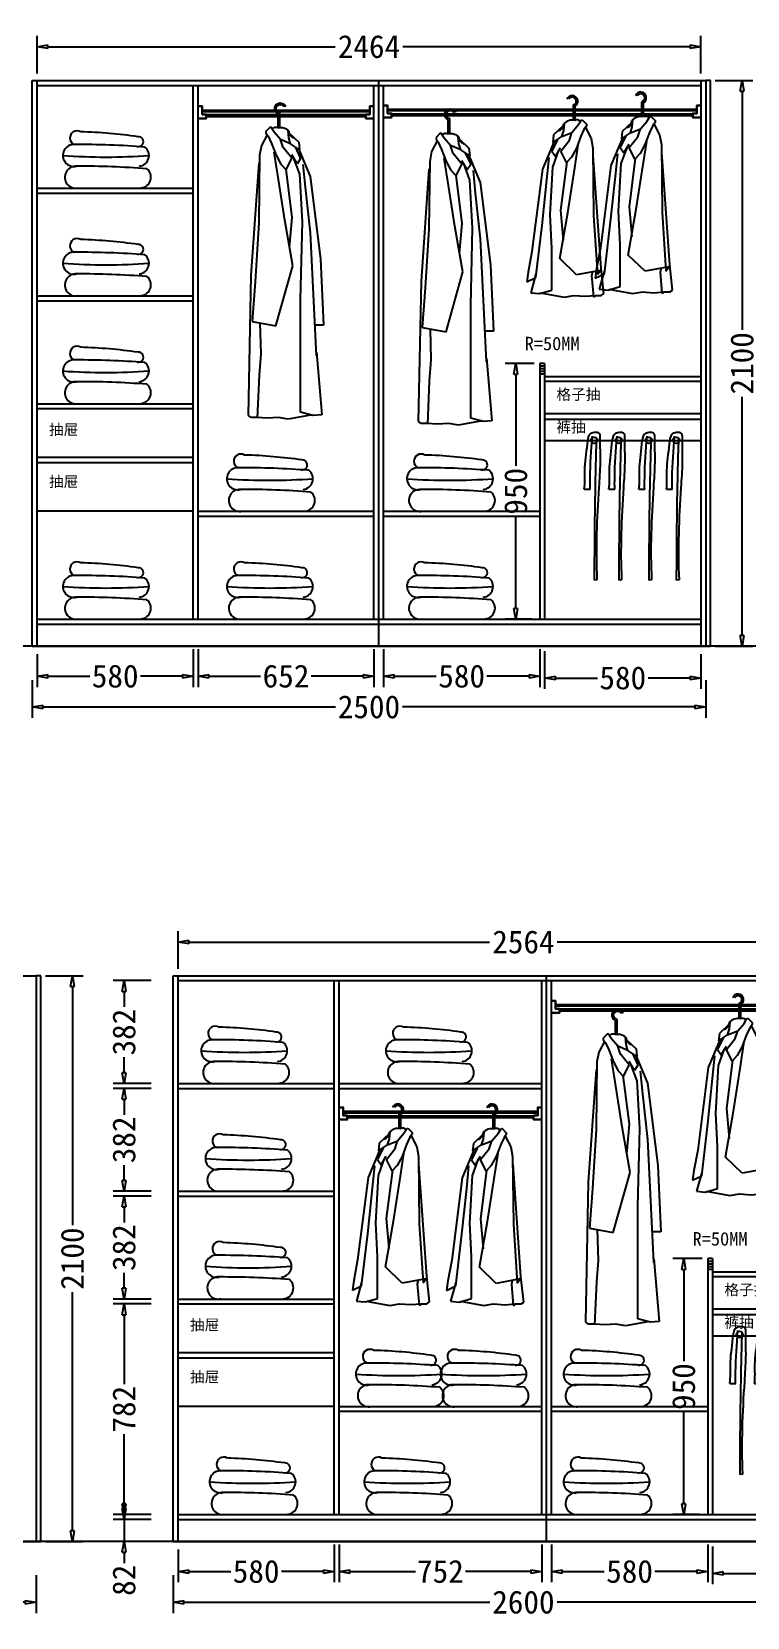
# Model space of a CAD drawing. Header units: millimetres. Extents: x 304407 to 361076, y -1262425 to -1203358.
# Drawn here: x 337418 to 340074, y -1242482 to -1236596 of the extents above; entities that cross this region are included whole.
import ezdxf

# ---------------------------------------------------------------- set-up
doc = ezdxf.new("R2010")
doc.units = ezdxf.units.MM
doc.header["$LTSCALE"] = 20
doc.layers.get('Defpoints').update_dxf_attribs({"color": 250})
for name, color, linetype in [('4', 1, 'Continuous'), ('6', 6, 'Continuous'), ('8', 8, 'Continuous'), ('LAYER10', 11, 'Continuous'), ('LAYER8', 11, 'Continuous'), ('图层3', 4, 'Continuous'), ('墙体', 40, 'Continuous')]:
    doc.layers.add(name, color=color, linetype=linetype)
doc.styles.get("Standard").update_dxf_attribs({"font": 'SimSun.ttf', "height": 85})
doc.styles.add('text', font='SimSun.ttf', dxfattribs={"height": 85})
doc.dimstyles.new('周文晶', dxfattribs={"dimtxt": 70, "dimasz": 40, "dimexe": 40, "dimexo": 30, "dimgap": 10, "dimtad": 0, "dimdec": 0, "dimtxsty": 'Standard', "dimblk": 'CLOSEDBLANK', "dimcen": 200, "dimclrd": 256, "dimclre": 256, "dimadec": 0, "dimazin": 0, "dimtfac": 1, "dimtdec": 0, "dimtmove": 0, "dimatfit": 3, "dimldrblk": 'CLOSEDBLANK', "dimfxl": 100, "dimfxlon": 1, "dimarcsym": 0})

# ---------------------------------------------------------------- blocks, each defined once
blk = doc.blocks.new('_ClosedBlank')
at = {"color": 0, "linetype": 'ByBlock', "lineweight": -2}
for p, q in [((-1, 0.17), (0, 0)), ((-1, 0.17), (-1, -0.17)), ((0, 0), (-1, -0.17))]:
    blk.add_line(p, q, dxfattribs=at)
blk = doc.blocks.new('*D1622')
at = {"lineweight": -2, "transparency": 16777216}
for p, q in [((337437.5, -1238907.1), (337437.5, -1239028.7)), ((338017.5, -1238888.7), (338017.5, -1239028.7)), ((337477.5, -1238988.7), (337633.4, -1238988.7)), ((337977.5, -1238988.7), (337821.5, -1238988.7))]:
    blk.add_line(p, q, dxfattribs=at)
at = {"layer": 'Defpoints', "color": 0, "transparency": 16777216}
for p in [(338017.5, -1238777.1), (337437.5, -1238877.1), (338017.5, -1238988.7)]:
    blk.add_point(p, dxfattribs=at)
at = {"lineweight": -2, "transparency": 16777216, "xscale": 40, "yscale": 40, "zscale": 40, "rotation": 180}
blk.add_blockref('_ClosedBlank', (337437.5, -1238988.7), dxfattribs=at)
at = {"lineweight": -2, "transparency": 16777216, "xscale": 40, "yscale": 40, "zscale": 40}
blk.add_blockref('_ClosedBlank', (338017.5, -1238988.7), dxfattribs=at)
at = {"color": 0, "transparency": 16777216, "insert": (337727.5, -1238988.7), "char_height": 85, "attachment_point": 5}
blk.add_mtext('580', dxfattribs=at)
blk = doc.blocks.new('*D1623')
at = {"lineweight": -2, "transparency": 16777216}
for p, q in [((338723.5, -1238888.7), (338723.5, -1239028.7)), ((339303.5, -1238888.7), (339303.5, -1239028.7)), ((338763.5, -1238988.7), (338919.4, -1238988.7)), ((339263.5, -1238988.7), (339107.5, -1238988.7))]:
    blk.add_line(p, q, dxfattribs=at)
at = {"layer": 'Defpoints', "color": 0, "transparency": 16777216}
for p in [(338723.5, -1236795.1), (339303.5, -1238777.1), (339303.5, -1238988.7)]:
    blk.add_point(p, dxfattribs=at)
at = {"lineweight": -2, "transparency": 16777216, "xscale": 40, "yscale": 40, "zscale": 40, "rotation": 180}
blk.add_blockref('_ClosedBlank', (338723.5, -1238988.7), dxfattribs=at)
at = {"lineweight": -2, "transparency": 16777216, "xscale": 40, "yscale": 40, "zscale": 40}
blk.add_blockref('_ClosedBlank', (339303.5, -1238988.7), dxfattribs=at)
at = {"color": 0, "transparency": 16777216, "insert": (339013.5, -1238988.7), "char_height": 85, "attachment_point": 5}
blk.add_mtext('580', dxfattribs=at)
blk = doc.blocks.new('*D1624')
at = {"lineweight": -2, "transparency": 16777216}
for p, q in [((337437.5, -1236751.7), (337437.5, -1236611.7)), ((339901.5, -1236751.7), (339901.5, -1236611.7)), ((337477.5, -1236651.7), (338543.8, -1236651.7)), ((339861.5, -1236651.7), (338795.2, -1236651.7))]:
    blk.add_line(p, q, dxfattribs=at)
at = {"layer": 'Defpoints', "color": 0, "transparency": 16777216}
for p in [(339901.5, -1236651.7), (337437.5, -1236795.1), (339901.5, -1236795.1)]:
    blk.add_point(p, dxfattribs=at)
at = {"lineweight": -2, "transparency": 16777216, "xscale": 40, "yscale": 40, "zscale": 40, "rotation": 180}
blk.add_blockref('_ClosedBlank', (337437.5, -1236651.7), dxfattribs=at)
at = {"lineweight": -2, "transparency": 16777216, "xscale": 40, "yscale": 40, "zscale": 40}
blk.add_blockref('_ClosedBlank', (339901.5, -1236651.7), dxfattribs=at)
at = {"color": 0, "transparency": 16777216, "insert": (338669.5, -1236651.7), "char_height": 85, "attachment_point": 5}
blk.add_mtext('2464', dxfattribs=at)
blk = doc.blocks.new('*D1625')
at = {"lineweight": -2, "transparency": 16777216}
for p, q in [((337419.5, -1239002.8), (337419.5, -1239142.8)), ((339919.5, -1239002.8), (339919.5, -1239142.8)), ((337459.5, -1239102.8), (338544.7, -1239102.8)), ((339879.5, -1239102.8), (338794.2, -1239102.8))]:
    blk.add_line(p, q, dxfattribs=at)
at = {"layer": 'Defpoints', "color": 0, "transparency": 16777216}
for p in [(337419.5, -1238877.1), (339919.5, -1238877.1), (339919.5, -1239102.8)]:
    blk.add_point(p, dxfattribs=at)
at = {"lineweight": -2, "transparency": 16777216, "xscale": 40, "yscale": 40, "zscale": 40, "rotation": 180}
blk.add_blockref('_ClosedBlank', (337419.5, -1239102.8), dxfattribs=at)
at = {"lineweight": -2, "transparency": 16777216, "xscale": 40, "yscale": 40, "zscale": 40}
blk.add_blockref('_ClosedBlank', (339919.5, -1239102.8), dxfattribs=at)
at = {"color": 0, "transparency": 16777216, "insert": (338669.5, -1239102.8), "char_height": 85, "attachment_point": 5}
blk.add_mtext('2500', dxfattribs=at)
blk = doc.blocks.new('*D1626')
at = {"lineweight": -2, "transparency": 16777216}
for p, q in [((339954.4, -1236777.1), (340094.4, -1236777.1)), ((340054.4, -1236817.1), (340054.4, -1237702.4)), ((340054.4, -1238837.1), (340054.4, -1237951.9)), ((339954.4, -1238877.1), (340094.4, -1238877.1))]:
    blk.add_line(p, q, dxfattribs=at)
at = {"layer": 'Defpoints', "color": 0, "transparency": 16777216}
for p in [(339919.5, -1236777.1), (340054.4, -1236777.1), (339919.5, -1238877.1)]:
    blk.add_point(p, dxfattribs=at)
at = {"lineweight": -2, "transparency": 16777216, "xscale": 40, "yscale": 40, "zscale": 40}
for p, rotation in [((340054.4, -1236777.1), 90), ((340054.4, -1238877.1), 270)]:
    blk.add_blockref('_ClosedBlank', p, dxfattribs=dict(at, rotation=rotation))
at = {"color": 0, "transparency": 16777216, "insert": (340054.4, -1237827.1), "char_height": 85, "attachment_point": 5, "rotation": 90}
blk.add_mtext('2100', dxfattribs=at)
blk = doc.blocks.new('*D1627')
at = {"lineweight": -2, "transparency": 16777216}
for p, q in [((339282.5, -1237827.1), (339174.5, -1237827.1)), ((339214.5, -1237867.1), (339214.5, -1238207.1)), ((339214.5, -1238737.1), (339214.5, -1238397.1)), ((339273.5, -1238777.1), (339174.5, -1238777.1))]:
    blk.add_line(p, q, dxfattribs=at)
at = {"layer": 'Defpoints', "color": 0, "transparency": 16777216}
for p in [(339312.5, -1237827.1), (339214.5, -1238777.1), (339303.5, -1238777.1)]:
    blk.add_point(p, dxfattribs=at)
at = {"lineweight": -2, "transparency": 16777216, "xscale": 40, "yscale": 40, "zscale": 40}
for p, rotation in [((339214.5, -1237827.1), 90), ((339214.5, -1238777.1), 270)]:
    blk.add_blockref('_ClosedBlank', p, dxfattribs=dict(at, rotation=rotation))
at = {"color": 0, "transparency": 16777216, "insert": (339214.5, -1238302.1), "char_height": 85, "attachment_point": 5, "rotation": 90}
blk.add_mtext('950', dxfattribs=at)
blk = doc.blocks.new('*D1628')
at = {"lineweight": -2, "transparency": 16777216}
for p, q in [((339321.5, -1238895.3), (339321.5, -1239035.3)), ((339901.5, -1238907.1), (339901.5, -1239035.3)), ((339361.5, -1238995.3), (339517.4, -1238995.3)), ((339861.5, -1238995.3), (339705.5, -1238995.3))]:
    blk.add_line(p, q, dxfattribs=at)
at = {"layer": 'Defpoints', "color": 0, "transparency": 16777216}
for p in [(339321.5, -1238777.1), (339901.5, -1238877.1), (339901.5, -1238995.3)]:
    blk.add_point(p, dxfattribs=at)
at = {"lineweight": -2, "transparency": 16777216, "xscale": 40, "yscale": 40, "zscale": 40, "rotation": 180}
blk.add_blockref('_ClosedBlank', (339321.5, -1238995.3), dxfattribs=at)
at = {"lineweight": -2, "transparency": 16777216, "xscale": 40, "yscale": 40, "zscale": 40}
blk.add_blockref('_ClosedBlank', (339901.5, -1238995.3), dxfattribs=at)
at = {"color": 0, "transparency": 16777216, "insert": (339611.5, -1238995.3), "char_height": 85, "attachment_point": 5}
blk.add_mtext('580', dxfattribs=at)
blk = doc.blocks.new('*D1629')
at = {"lineweight": -2, "transparency": 16777216}
for p, q in [((337237.2, -1238755.1), (337237.2, -1238715.1)), ((337337.2, -1238795.1), (337197.2, -1238795.1)), ((337237.2, -1238795.1), (337237.2, -1238877.1)), ((337337.2, -1238877.1), (337197.2, -1238877.1)), ((337237.2, -1238917.1), (337237.2, -1238957.1))]:
    blk.add_line(p, q, dxfattribs=at)
at = {"layer": 'Defpoints', "color": 0, "transparency": 16777216}
for p in [(337237.2, -1238795.1), (337437.5, -1238795.1), (337419.5, -1238877.1)]:
    blk.add_point(p, dxfattribs=at)
at = {"lineweight": -2, "transparency": 16777216, "xscale": 40, "yscale": 40, "zscale": 40}
for p, rotation in [((337237.2, -1238795.1), 270), ((337237.2, -1238877.1), 90)]:
    blk.add_blockref('_ClosedBlank', p, dxfattribs=dict(at, rotation=rotation))
at = {"color": 0, "transparency": 16777216, "insert": (337237.2, -1239021.2), "char_height": 85, "attachment_point": 5, "rotation": 90}
blk.add_mtext('82', dxfattribs=at)
blk = doc.blocks.new('*D1630')
at = {"lineweight": -2, "transparency": 16777216}
for p, q in [((337337.2, -1237995.1), (337197.2, -1237995.1)), ((337237.2, -1238035.1), (337237.2, -1238293)), ((337237.2, -1238737.1), (337237.2, -1238479.2)), ((337337.2, -1238777.1), (337197.2, -1238777.1))]:
    blk.add_line(p, q, dxfattribs=at)
at = {"layer": 'Defpoints', "color": 0, "transparency": 16777216}
for p in [(337237.2, -1237995.1), (337437.5, -1237995.1), (337437.5, -1238777.1)]:
    blk.add_point(p, dxfattribs=at)
at = {"lineweight": -2, "transparency": 16777216, "xscale": 40, "yscale": 40, "zscale": 40}
for p, rotation in [((337237.2, -1237995.1), 90), ((337237.2, -1238777.1), 270)]:
    blk.add_blockref('_ClosedBlank', p, dxfattribs=dict(at, rotation=rotation))
at = {"color": 0, "transparency": 16777216, "insert": (337237.2, -1238386.1), "char_height": 85, "attachment_point": 5, "rotation": 90}
blk.add_mtext('782', dxfattribs=at)
blk = doc.blocks.new('*D1631')
at = {"lineweight": -2, "transparency": 16777216}
for p, q in [((337337.2, -1237595.1), (337197.2, -1237595.1)), ((337237.2, -1237635.1), (337237.2, -1237692.8)), ((337237.2, -1237937.1), (337237.2, -1237879.5)), ((337337.2, -1237977.1), (337197.2, -1237977.1))]:
    blk.add_line(p, q, dxfattribs=at)
at = {"layer": 'Defpoints', "color": 0, "transparency": 16777216}
for p in [(337237.2, -1237595.1), (337437.5, -1237595.1), (337437.5, -1237977.1)]:
    blk.add_point(p, dxfattribs=at)
at = {"lineweight": -2, "transparency": 16777216, "xscale": 40, "yscale": 40, "zscale": 40}
for p, rotation in [((337237.2, -1237595.1), 90), ((337237.2, -1237977.1), 270)]:
    blk.add_blockref('_ClosedBlank', p, dxfattribs=dict(at, rotation=rotation))
at = {"color": 0, "transparency": 16777216, "insert": (337237.2, -1237786.1), "char_height": 85, "attachment_point": 5, "rotation": 90}
blk.add_mtext('382', dxfattribs=at)
blk = doc.blocks.new('*D1632')
at = {"lineweight": -2, "transparency": 16777216}
for p, q in [((337337.2, -1237195.1), (337197.2, -1237195.1)), ((337237.2, -1237235.1), (337237.2, -1237292.8)), ((337237.2, -1237537.1), (337237.2, -1237479.5)), ((337337.2, -1237577.1), (337197.2, -1237577.1))]:
    blk.add_line(p, q, dxfattribs=at)
at = {"layer": 'Defpoints', "color": 0, "transparency": 16777216}
for p in [(337237.2, -1237195.1), (337437.5, -1237195.1), (337437.5, -1237577.1)]:
    blk.add_point(p, dxfattribs=at)
at = {"lineweight": -2, "transparency": 16777216, "xscale": 40, "yscale": 40, "zscale": 40}
for p, rotation in [((337237.2, -1237195.1), 90), ((337237.2, -1237577.1), 270)]:
    blk.add_blockref('_ClosedBlank', p, dxfattribs=dict(at, rotation=rotation))
at = {"color": 0, "transparency": 16777216, "insert": (337237.2, -1237386.1), "char_height": 85, "attachment_point": 5, "rotation": 90}
blk.add_mtext('382', dxfattribs=at)
blk = doc.blocks.new('*D1633')
at = {"lineweight": -2, "transparency": 16777216}
for p, q in [((337337.2, -1236795.1), (337197.2, -1236795.1)), ((337237.2, -1236835.1), (337237.2, -1236892.8)), ((337237.2, -1237137.1), (337237.2, -1237079.5)), ((337337.2, -1237177.1), (337197.2, -1237177.1))]:
    blk.add_line(p, q, dxfattribs=at)
at = {"layer": 'Defpoints', "color": 0, "transparency": 16777216}
for p in [(337237.2, -1236795.1), (337437.5, -1236795.1), (337437.5, -1237177.1)]:
    blk.add_point(p, dxfattribs=at)
at = {"lineweight": -2, "transparency": 16777216, "xscale": 40, "yscale": 40, "zscale": 40}
for p, rotation in [((337237.2, -1236795.1), 90), ((337237.2, -1237177.1), 270)]:
    blk.add_blockref('_ClosedBlank', p, dxfattribs=dict(at, rotation=rotation))
at = {"color": 0, "transparency": 16777216, "insert": (337237.2, -1236986.1), "char_height": 85, "attachment_point": 5, "rotation": 90}
blk.add_mtext('382', dxfattribs=at)
blk = doc.blocks.new('*D1634')
at = {"lineweight": -2, "transparency": 16777216}
for p, q in [((338035.5, -1238888.7), (338035.5, -1239028.7)), ((338687.5, -1238888.7), (338687.5, -1239028.7)), ((338075.5, -1238988.7), (338267.4, -1238988.7)), ((338647.5, -1238988.7), (338455.5, -1238988.7))]:
    blk.add_line(p, q, dxfattribs=at)
at = {"layer": 'Defpoints', "color": 0, "transparency": 16777216}
for p in [(338035.5, -1238777.1), (338687.5, -1238777.1), (338687.5, -1238988.7)]:
    blk.add_point(p, dxfattribs=at)
at = {"lineweight": -2, "transparency": 16777216, "xscale": 40, "yscale": 40, "zscale": 40, "rotation": 180}
blk.add_blockref('_ClosedBlank', (338035.5, -1238988.7), dxfattribs=at)
at = {"lineweight": -2, "transparency": 16777216, "xscale": 40, "yscale": 40, "zscale": 40}
blk.add_blockref('_ClosedBlank', (338687.5, -1238988.7), dxfattribs=at)
at = {"color": 0, "transparency": 16777216, "insert": (338361.5, -1238988.7), "char_height": 85, "attachment_point": 5}
blk.add_mtext('652', dxfattribs=at)
blk = doc.blocks.new('*D1702')
at = {"lineweight": -2, "transparency": 16777216}
for p, q in [((334833.9, -1242326.6), (334833.9, -1242466.6)), ((337433.9, -1242326.6), (337433.9, -1242466.6)), ((334873.9, -1242426.6), (336009.2, -1242426.6)), ((337393.9, -1242426.6), (336258.7, -1242426.6))]:
    blk.add_line(p, q, dxfattribs=at)
at = {"layer": 'Defpoints', "color": 0, "transparency": 16777216}
for p in [(334833.9, -1242200.9), (337433.9, -1242200.9), (337433.9, -1242426.6)]:
    blk.add_point(p, dxfattribs=at)
at = {"lineweight": -2, "transparency": 16777216, "xscale": 40, "yscale": 40, "zscale": 40, "rotation": 180}
blk.add_blockref('_ClosedBlank', (334833.9, -1242426.6), dxfattribs=at)
at = {"lineweight": -2, "transparency": 16777216, "xscale": 40, "yscale": 40, "zscale": 40}
blk.add_blockref('_ClosedBlank', (337433.9, -1242426.6), dxfattribs=at)
at = {"color": 0, "transparency": 16777216, "insert": (336133.9, -1242426.6), "char_height": 85, "attachment_point": 5}
blk.add_mtext('2600', dxfattribs=at)
blk = doc.blocks.new('*D1703')
at = {"lineweight": -2, "transparency": 16777216}
for p, q in [((337468.8, -1240100.9), (337608.8, -1240100.9)), ((337568.8, -1240140.9), (337568.8, -1241026.2)), ((337568.8, -1242160.9), (337568.8, -1241275.7)), ((337468.8, -1242200.9), (337608.8, -1242200.9))]:
    blk.add_line(p, q, dxfattribs=at)
at = {"layer": 'Defpoints', "color": 0, "transparency": 16777216}
for p in [(337433.9, -1240100.9), (337568.8, -1240100.9), (337433.9, -1242200.9)]:
    blk.add_point(p, dxfattribs=at)
at = {"lineweight": -2, "transparency": 16777216, "xscale": 40, "yscale": 40, "zscale": 40}
for p, rotation in [((337568.8, -1240100.9), 90), ((337568.8, -1242200.9), 270)]:
    blk.add_blockref('_ClosedBlank', p, dxfattribs=dict(at, rotation=rotation))
at = {"color": 0, "transparency": 16777216, "insert": (337568.8, -1241150.9), "char_height": 85, "attachment_point": 5, "rotation": 90}
blk.add_mtext('2100', dxfattribs=at)
blk = doc.blocks.new('*D1712')
at = {"lineweight": -2, "transparency": 16777216}
for p, q in [((337960.7, -1242230.9), (337960.7, -1242352.5)), ((338540.7, -1242212.5), (338540.7, -1242352.5)), ((338000.7, -1242312.5), (338156.7, -1242312.5)), ((338500.7, -1242312.5), (338344.8, -1242312.5))]:
    blk.add_line(p, q, dxfattribs=at)
at = {"layer": 'Defpoints', "color": 0, "transparency": 16777216}
for p in [(338540.7, -1242100.9), (337960.7, -1242200.9), (338540.7, -1242312.5)]:
    blk.add_point(p, dxfattribs=at)
at = {"lineweight": -2, "transparency": 16777216, "xscale": 40, "yscale": 40, "zscale": 40, "rotation": 180}
blk.add_blockref('_ClosedBlank', (337960.7, -1242312.5), dxfattribs=at)
at = {"lineweight": -2, "transparency": 16777216, "xscale": 40, "yscale": 40, "zscale": 40}
blk.add_blockref('_ClosedBlank', (338540.7, -1242312.5), dxfattribs=at)
at = {"color": 0, "transparency": 16777216, "insert": (338250.7, -1242312.5), "char_height": 85, "attachment_point": 5}
blk.add_mtext('580', dxfattribs=at)
blk = doc.blocks.new('*D1713')
at = {"lineweight": -2, "transparency": 16777216}
for p, q in [((339346.7, -1242212.5), (339346.7, -1242352.5)), ((339926.7, -1242212.5), (339926.7, -1242352.5)), ((339386.7, -1242312.5), (339542.7, -1242312.5)), ((339886.7, -1242312.5), (339730.8, -1242312.5))]:
    blk.add_line(p, q, dxfattribs=at)
at = {"layer": 'Defpoints', "color": 0, "transparency": 16777216}
for p in [(339346.7, -1240118.9), (339926.7, -1242100.9), (339926.7, -1242312.5)]:
    blk.add_point(p, dxfattribs=at)
at = {"lineweight": -2, "transparency": 16777216, "xscale": 40, "yscale": 40, "zscale": 40, "rotation": 180}
blk.add_blockref('_ClosedBlank', (339346.7, -1242312.5), dxfattribs=at)
at = {"lineweight": -2, "transparency": 16777216, "xscale": 40, "yscale": 40, "zscale": 40}
blk.add_blockref('_ClosedBlank', (339926.7, -1242312.5), dxfattribs=at)
at = {"color": 0, "transparency": 16777216, "insert": (339636.7, -1242312.5), "char_height": 85, "attachment_point": 5}
blk.add_mtext('580', dxfattribs=at)
blk = doc.blocks.new('*D1714')
at = {"lineweight": -2, "transparency": 16777216}
for p, q in [((337960.7, -1240075.6), (337960.7, -1239935.6)), ((340524.7, -1240075.6), (340524.7, -1239935.6)), ((338000.7, -1239975.6), (339117, -1239975.6)), ((340484.7, -1239975.6), (339368.4, -1239975.6))]:
    blk.add_line(p, q, dxfattribs=at)
at = {"layer": 'Defpoints', "color": 0, "transparency": 16777216}
for p in [(340524.7, -1239975.6), (337960.7, -1240118.9), (340524.7, -1240118.9)]:
    blk.add_point(p, dxfattribs=at)
at = {"lineweight": -2, "transparency": 16777216, "xscale": 40, "yscale": 40, "zscale": 40, "rotation": 180}
blk.add_blockref('_ClosedBlank', (337960.7, -1239975.6), dxfattribs=at)
at = {"lineweight": -2, "transparency": 16777216, "xscale": 40, "yscale": 40, "zscale": 40}
blk.add_blockref('_ClosedBlank', (340524.7, -1239975.6), dxfattribs=at)
at = {"color": 0, "transparency": 16777216, "insert": (339242.7, -1239975.6), "char_height": 85, "attachment_point": 5}
blk.add_mtext('2564', dxfattribs=at)
blk = doc.blocks.new('*D1715')
at = {"lineweight": -2, "transparency": 16777216}
for p, q in [((337942.7, -1242326.6), (337942.7, -1242466.6)), ((340542.7, -1242326.6), (340542.7, -1242466.6)), ((337982.7, -1242426.6), (339118, -1242426.6)), ((340502.7, -1242426.6), (339367.5, -1242426.6))]:
    blk.add_line(p, q, dxfattribs=at)
at = {"layer": 'Defpoints', "color": 0, "transparency": 16777216}
for p in [(337942.7, -1242200.9), (340542.7, -1242200.9), (340542.7, -1242426.6)]:
    blk.add_point(p, dxfattribs=at)
at = {"lineweight": -2, "transparency": 16777216, "xscale": 40, "yscale": 40, "zscale": 40, "rotation": 180}
blk.add_blockref('_ClosedBlank', (337942.7, -1242426.6), dxfattribs=at)
at = {"lineweight": -2, "transparency": 16777216, "xscale": 40, "yscale": 40, "zscale": 40}
blk.add_blockref('_ClosedBlank', (340542.7, -1242426.6), dxfattribs=at)
at = {"color": 0, "transparency": 16777216, "insert": (339242.7, -1242426.6), "char_height": 85, "attachment_point": 5}
blk.add_mtext('2600', dxfattribs=at)
blk = doc.blocks.new('*D1717')
at = {"lineweight": -2, "transparency": 16777216}
for p, q in [((339905.7, -1241150.9), (339797.7, -1241150.9)), ((339837.7, -1241190.9), (339837.7, -1241530.9)), ((339837.7, -1242060.9), (339837.7, -1241720.9)), ((339896.7, -1242100.9), (339797.7, -1242100.9))]:
    blk.add_line(p, q, dxfattribs=at)
at = {"layer": 'Defpoints', "color": 0, "transparency": 16777216}
for p in [(339935.7, -1241150.9), (339837.7, -1242100.9), (339926.7, -1242100.9)]:
    blk.add_point(p, dxfattribs=at)
at = {"lineweight": -2, "transparency": 16777216, "xscale": 40, "yscale": 40, "zscale": 40}
for p, rotation in [((339837.7, -1241150.9), 90), ((339837.7, -1242100.9), 270)]:
    blk.add_blockref('_ClosedBlank', p, dxfattribs=dict(at, rotation=rotation))
at = {"color": 0, "transparency": 16777216, "insert": (339837.7, -1241625.9), "char_height": 85, "attachment_point": 5, "rotation": 90}
blk.add_mtext('950', dxfattribs=at)
blk = doc.blocks.new('*D1718')
at = {"lineweight": -2, "transparency": 16777216}
for p, q in [((339944.7, -1242219.2), (339944.7, -1242359.2)), ((340524.7, -1242230.9), (340524.7, -1242359.2)), ((339984.7, -1242319.2), (340140.7, -1242319.2)), ((340484.7, -1242319.2), (340328.8, -1242319.2))]:
    blk.add_line(p, q, dxfattribs=at)
at = {"layer": 'Defpoints', "color": 0, "transparency": 16777216}
for p in [(339944.7, -1242100.9), (340524.7, -1242200.9), (340524.7, -1242319.2)]:
    blk.add_point(p, dxfattribs=at)
at = {"lineweight": -2, "transparency": 16777216, "xscale": 40, "yscale": 40, "zscale": 40, "rotation": 180}
blk.add_blockref('_ClosedBlank', (339944.7, -1242319.2), dxfattribs=at)
at = {"lineweight": -2, "transparency": 16777216, "xscale": 40, "yscale": 40, "zscale": 40}
blk.add_blockref('_ClosedBlank', (340524.7, -1242319.2), dxfattribs=at)
at = {"color": 0, "transparency": 16777216, "insert": (340234.7, -1242319.2), "char_height": 85, "attachment_point": 5}
blk.add_mtext('580', dxfattribs=at)
blk = doc.blocks.new('*D1719')
at = {"lineweight": -2, "transparency": 16777216}
for p, q in [((337760.5, -1242078.9), (337760.5, -1242038.9)), ((337860.5, -1242118.9), (337720.5, -1242118.9)), ((337760.5, -1242118.9), (337760.5, -1242200.9)), ((337860.5, -1242200.9), (337720.5, -1242200.9)), ((337760.5, -1242240.9), (337760.5, -1242280.9))]:
    blk.add_line(p, q, dxfattribs=at)
at = {"layer": 'Defpoints', "color": 0, "transparency": 16777216}
for p in [(337760.5, -1242118.9), (337960.7, -1242118.9), (337942.7, -1242200.9)]:
    blk.add_point(p, dxfattribs=at)
at = {"lineweight": -2, "transparency": 16777216, "xscale": 40, "yscale": 40, "zscale": 40}
for p, rotation in [((337760.5, -1242118.9), 270), ((337760.5, -1242200.9), 90)]:
    blk.add_blockref('_ClosedBlank', p, dxfattribs=dict(at, rotation=rotation))
at = {"color": 0, "transparency": 16777216, "insert": (337760.5, -1242345), "char_height": 85, "attachment_point": 5, "rotation": 90}
blk.add_mtext('82', dxfattribs=at)
blk = doc.blocks.new('*D1720')
at = {"lineweight": -2, "transparency": 16777216}
for p, q in [((337860.5, -1241318.9), (337720.5, -1241318.9)), ((337760.5, -1241358.9), (337760.5, -1241616.8)), ((337760.5, -1242060.9), (337760.5, -1241803.1)), ((337860.5, -1242100.9), (337720.5, -1242100.9))]:
    blk.add_line(p, q, dxfattribs=at)
at = {"layer": 'Defpoints', "color": 0, "transparency": 16777216}
for p in [(337760.5, -1241318.9), (337960.7, -1241318.9), (337960.7, -1242100.9)]:
    blk.add_point(p, dxfattribs=at)
at = {"lineweight": -2, "transparency": 16777216, "xscale": 40, "yscale": 40, "zscale": 40}
for p, rotation in [((337760.5, -1241318.9), 90), ((337760.5, -1242100.9), 270)]:
    blk.add_blockref('_ClosedBlank', p, dxfattribs=dict(at, rotation=rotation))
at = {"color": 0, "transparency": 16777216, "insert": (337760.5, -1241709.9), "char_height": 85, "attachment_point": 5, "rotation": 90}
blk.add_mtext('782', dxfattribs=at)
blk = doc.blocks.new('*D1721')
at = {"lineweight": -2, "transparency": 16777216}
for p, q in [((337860.5, -1240918.9), (337720.5, -1240918.9)), ((337760.5, -1240958.9), (337760.5, -1241016.6)), ((337760.5, -1241260.9), (337760.5, -1241203.3)), ((337860.5, -1241300.9), (337720.5, -1241300.9))]:
    blk.add_line(p, q, dxfattribs=at)
at = {"layer": 'Defpoints', "color": 0, "transparency": 16777216}
for p in [(337760.5, -1240918.9), (337960.7, -1240918.9), (337960.7, -1241300.9)]:
    blk.add_point(p, dxfattribs=at)
at = {"lineweight": -2, "transparency": 16777216, "xscale": 40, "yscale": 40, "zscale": 40}
for p, rotation in [((337760.5, -1240918.9), 90), ((337760.5, -1241300.9), 270)]:
    blk.add_blockref('_ClosedBlank', p, dxfattribs=dict(at, rotation=rotation))
at = {"color": 0, "transparency": 16777216, "insert": (337760.5, -1241109.9), "char_height": 85, "attachment_point": 5, "rotation": 90}
blk.add_mtext('382', dxfattribs=at)
blk = doc.blocks.new('*D1722')
at = {"lineweight": -2, "transparency": 16777216}
for p, q in [((337860.5, -1240518.9), (337720.5, -1240518.9)), ((337760.5, -1240558.9), (337760.5, -1240616.6)), ((337760.5, -1240860.9), (337760.5, -1240803.3)), ((337860.5, -1240900.9), (337720.5, -1240900.9))]:
    blk.add_line(p, q, dxfattribs=at)
at = {"layer": 'Defpoints', "color": 0, "transparency": 16777216}
for p in [(337760.5, -1240518.9), (337960.7, -1240518.9), (337960.7, -1240900.9)]:
    blk.add_point(p, dxfattribs=at)
at = {"lineweight": -2, "transparency": 16777216, "xscale": 40, "yscale": 40, "zscale": 40}
for p, rotation in [((337760.5, -1240518.9), 90), ((337760.5, -1240900.9), 270)]:
    blk.add_blockref('_ClosedBlank', p, dxfattribs=dict(at, rotation=rotation))
at = {"color": 0, "transparency": 16777216, "insert": (337760.5, -1240709.9), "char_height": 85, "attachment_point": 5, "rotation": 90}
blk.add_mtext('382', dxfattribs=at)
blk = doc.blocks.new('*D1723')
at = {"lineweight": -2, "transparency": 16777216}
for p, q in [((337860.5, -1240118.9), (337720.5, -1240118.9)), ((337760.5, -1240158.9), (337760.5, -1240216.6)), ((337760.5, -1240460.9), (337760.5, -1240403.3)), ((337860.5, -1240500.9), (337720.5, -1240500.9))]:
    blk.add_line(p, q, dxfattribs=at)
at = {"layer": 'Defpoints', "color": 0, "transparency": 16777216}
for p in [(337760.5, -1240118.9), (337960.7, -1240118.9), (337960.7, -1240500.9)]:
    blk.add_point(p, dxfattribs=at)
at = {"lineweight": -2, "transparency": 16777216, "xscale": 40, "yscale": 40, "zscale": 40}
for p, rotation in [((337760.5, -1240118.9), 90), ((337760.5, -1240500.9), 270)]:
    blk.add_blockref('_ClosedBlank', p, dxfattribs=dict(at, rotation=rotation))
at = {"color": 0, "transparency": 16777216, "insert": (337760.5, -1240309.9), "char_height": 85, "attachment_point": 5, "rotation": 90}
blk.add_mtext('382', dxfattribs=at)
blk = doc.blocks.new('*D1724')
at = {"lineweight": -2, "transparency": 16777216}
for p, q in [((338558.7, -1242212.5), (338558.7, -1242352.5)), ((339310.7, -1242212.5), (339310.7, -1242352.5)), ((338598.7, -1242312.5), (338841.6, -1242312.5)), ((339270.7, -1242312.5), (339027.8, -1242312.5))]:
    blk.add_line(p, q, dxfattribs=at)
at = {"layer": 'Defpoints', "color": 0, "transparency": 16777216}
for p in [(338558.7, -1242100.9), (339310.7, -1242100.9), (339310.7, -1242312.5)]:
    blk.add_point(p, dxfattribs=at)
at = {"lineweight": -2, "transparency": 16777216, "xscale": 40, "yscale": 40, "zscale": 40, "rotation": 180}
blk.add_blockref('_ClosedBlank', (338558.7, -1242312.5), dxfattribs=at)
at = {"lineweight": -2, "transparency": 16777216, "xscale": 40, "yscale": 40, "zscale": 40}
blk.add_blockref('_ClosedBlank', (339310.7, -1242312.5), dxfattribs=at)
at = {"color": 0, "transparency": 16777216, "insert": (338934.7, -1242312.5), "char_height": 85, "attachment_point": 5}
blk.add_mtext('752', dxfattribs=at)
blk = doc.blocks.new('A$C1C5764E0')
at = {"layer": '8'}
for p, q in [((172.3, 708.4), (172.3, 657.4)), ((178.3, 708.4), (178.3, 657.4)), ((191.5, 639.3), (201.2, 654.6)), ((201.2, 654.6), (205.3, 658.7)), ((205.3, 658.7), (222, 642.1)), ((99.9, 601.9), (97.1, 574.2)), ((97.1, 574.2), (130.4, 596.4)), ((135.3, 635.3), (99.9, 601.9)), ((130.4, 596.4), (137.4, 618.5)), ((130.4, 596.4), (167.9, 611.6)), ((137.4, 618.5), (140.1, 644.9)), ((158.2, 582.5), (167.9, 611.6)), ((167.9, 611.6), (191.5, 639.3)), ((201.2, 597.8), (184.5, 553.4)), ((213.6, 624.1), (201.2, 597.8)), ((222, 635.2), (213.6, 624.1)), ((217.8, 629.6), (238.6, 589.4)), ((222, 642.1), (222, 635.2)), ((238.6, 589.4), (245.5, 553.4)), ((103, 580.9), (58.4, 475.1)), ((113.7, 585.2), (93.2, 541.7)), ((93.2, 541.7), (106.3, 522.1)), ((96.5, 482.8), (119.4, 544.9)), ((106.3, 522.1), (125.9, 554.7)), ((126.3, 542.3), (158.2, 582.5)), ((147.1, 499.3), (126.3, 542.3)), ((184.5, 553.4), (166.5, 520.1)), ((178.3, 479.5), (191.3, 564.6)), ((245.5, 553.4), (248.3, 302.5)), ((58.4, 475.1), (19.5, 168.8)), ((75, 435), (83.4, 518.8)), ((86.6, 306.3), (96.5, 482.8)), ((148.8, 502.4), (125.9, 322.6)), ((166.5, 520.1), (147.1, 499.3)), ((152.1, 312.8), (178.3, 479.5)), ((276.4, 106.8), (247, 525.3)), ((57, 265.8), (75, 435)), ((93.2, 180.9), (86.6, 306.3)), ((122.6, 142.8), (152.1, 312.8)), ((125.9, 322.6), (135.7, 211.4)), ((248.3, 302.5), (262.2, 83.5)), ((34.3, 73.1), (57, 265.8)), ((93.2, 26.2), (93.2, 180.9)), ((19.5, 168.8), (4.8, 92.7)), ((184.8, 82.8), (122.6, 142.8)), ((4.8, 92.7), (0, 56.7)), ((0, 56.7), (34.3, 73.1)), ((34.3, 86.2), (14.7, 16.3)), ((273.1, 99.1), (184.8, 82.8)), ((244.2, 93.8), (240.9, 79.6)), ((240.9, 79.6), (247.4, 1.1)), ((262.2, 83.5), (273.1, 99.1)), ((286.7, 13.1), (276.4, 106.8)), ((14.7, 16.3), (47.4, 13.1)), ((47.4, 13.1), (93.2, 26.2)), ((50.7, 16.3), (139, 0)), ((139, 0), (175, 6.5)), ((175, 6.5), (217.5, 3.3)), ((217.5, 3.3), (253.5, 6.5)), ((247.4, 1.1), (254, 3.3)), ((253.5, 6.5), (276.9, 6.5)), ((276.9, 6.5), (286.7, 13.1))]:
    blk.add_line(p, q, dxfattribs=at)
for centre, radius, start, end in [((168.9, 727.1), 20.9, 296.63379, 159.52854), ((168.9, 727.1), 14.9, 296.63379, 150.61748), ((175.9, 709.9), 3.91, 94.6712, 201.96259), ((168.9, 613.1), 43.9, 77.69929, 138.59655), ((186.2, 639.8), 18, 42.48003, 116.33917), ((110.9, 641.2), 25.1, 286.26362, 2.02477)]:
    blk.add_arc(centre, radius, start, end, dxfattribs=at)
blk = doc.blocks.new('A$C4F477F88')
at = {"layer": 'LAYER10'}
blk.add_blockref('A$C1C5764E0', (0, 0), dxfattribs=at)
blk = doc.blocks.new('A$C5E603B19')
at = {"layer": 'LAYER8'}
blk.add_blockref('A$C4F477F88', (0, 0), dxfattribs=at)
blk = doc.blocks.new('A$C1B0A679D')
at = {"layer": '图层3'}
blk.add_blockref('A$C5E603B19', (0, 0), dxfattribs=at)
blk = doc.blocks.new('A$C52EB379C')
at = {"layer": '8'}
for p, q in [((163.3, 1134.6), (163.3, 1083.5)), ((169.3, 1134.6), (169.3, 1083.5)), ((126.4, 1061.5), (91, 1028.1)), ((128.4, 1044.7), (131.2, 1071)), ((159, 1037.8), (182.5, 1065.5)), ((182.5, 1065.5), (192.3, 1080.7)), ((192.3, 1080.7), (196.4, 1084.9)), ((196.4, 1084.9), (213.1, 1068.3)), ((213.1, 1061.3), (204.7, 1050.2)), ((213.1, 1068.3), (213.1, 1061.3)), ((94.1, 1007.1), (49.5, 901.3)), ((104.8, 1011.4), (84.3, 967.8)), ((91, 1028.1), (88.2, 1000.3)), ((88.2, 1000.3), (121.5, 1022.5)), ((117.4, 968.5), (149.3, 1008.7)), ((121.5, 1022.5), (128.4, 1044.7)), ((121.5, 1022.5), (159, 1037.8)), ((149.3, 1008.7), (159, 1037.8)), ((192.3, 1023.9), (175.6, 979.5)), ((204.7, 1050.2), (192.3, 1023.9)), ((208.9, 1055.8), (229.7, 1015.6)), ((229.7, 1015.6), (236.6, 979.5)), ((66.1, 861.1), (74.5, 944.9)), ((84.3, 967.8), (97.4, 948.2)), ((87.6, 909), (110.5, 971.1)), ((97.4, 948.2), (117, 980.9)), ((138.2, 925.5), (117.4, 968.5)), ((157.6, 946.3), (138.2, 925.5)), ((175.6, 979.5), (157.6, 946.3)), ((169.3, 905.7), (182.4, 990.7)), ((236.6, 979.5), (239.4, 728.7)), ((267.5, 533), (238.1, 951.5)), ((49.5, 901.3), (10.6, 595)), ((77.7, 732.4), (87.6, 909)), ((139.9, 928.6), (117, 748.8)), ((143.2, 738.9), (169.3, 905.7)), ((48.1, 692), (66.1, 861.1)), ((84.3, 444.7), (77.7, 732.4)), ((113.7, 568.9), (143.2, 738.9)), ((117, 748.8), (126.8, 637.6)), ((239.4, 728.7), (253.3, 509.7)), ((25.4, 235.4), (48.1, 692)), ((10.6, 595), (0, 349)), ((175.9, 346.6), (113.7, 568.9)), ((277.8, 13.1), (267.5, 533)), ((253.3, 509.7), (264.2, 362.9)), ((84.3, 26.2), (84.3, 444.7)), ((264.2, 362.9), (175.9, 346.6)), ((235.3, 357.6), (232, 242)), ((0, 349), (31, 349)), ((25.4, 248.5), (5.8, 16.3)), ((232, 242), (238.5, 163.5)), ((238.5, 163.5), (245.1, 3.3)), ((5.8, 16.3), (38.5, 13.1)), ((38.5, 13.1), (84.3, 26.2)), ((41.7, 16.3), (130.1, 0)), ((130.1, 0), (166.1, 6.5)), ((166.1, 6.5), (208.6, 3.3)), ((208.6, 3.3), (244.6, 6.5)), ((244.6, 6.5), (268, 6.5)), ((268, 6.5), (277.8, 13.1))]:
    blk.add_line(p, q, dxfattribs=at)
for centre, radius, start, end in [((160, 1153.2), 20.9, 296.63379, 159.52854), ((160, 1153.2), 14.9, 296.63379, 150.61748), ((167, 1136), 3.91, 94.6712, 201.96259), ((102, 1067.4), 25.1, 286.26362, 2.02477), ((160, 1039.2), 43.9, 77.69929, 138.59655), ((177.3, 1066), 18, 42.48003, 116.33917)]:
    blk.add_arc(centre, radius, start, end, dxfattribs=at)
blk = doc.blocks.new('A$C05785CA5')
at = {"layer": 'LAYER10'}
blk.add_blockref('A$C52EB379C', (0, 0), dxfattribs=at)
blk = doc.blocks.new('A$C100967EE')
at = {"layer": 'LAYER10'}
blk.add_blockref('A$C05785CA5', (0, 0), dxfattribs=at)
blk = doc.blocks.new('A$C65D30603')
at = {"layer": 'LAYER8'}
blk.add_blockref('A$C100967EE', (0, 0), dxfattribs=at)
blk = doc.blocks.new('A$C50CE712E')
at = {"layer": '图层3'}
blk.add_blockref('A$C65D30603', (0, 0), dxfattribs=at)
blk = doc.blocks.new('A$C11F00F61')
at = {"color": 8}
blk.add_line((48.2, 0), (290.3, 1.2), dxfattribs=at)
at = {"layer": '墙体', "color": 8}
for centre, radius, start, end in [((52.6, 186.6), 26.7, 59.80213, 244.0801), ((9.8, -1698.7), 1909.1, 81.89814, 88.31115), ((280.3, 173), 18.4, 260.15505, 94.41573), ((41, 121.6), 41, 86.08337, 284.09881), ((159.2, 2329.1), 2213.2, 265.87556, 274.15905), ((53.8, -3125.6), 3288.1, 85.62439, 90.17553), ((279.7, 121.7), 40, 274.94064, 51.31651), ((48.2, 41), 41, 86.08337, 284.09881), ((61, -3206.2), 3288.1, 85.62439, 90.17553), ((286.9, 41.1), 40, 274.94064, 51.31651)]:
    blk.add_arc(centre, radius, start, end, dxfattribs=at)
blk = doc.blocks.new('A$C3B9601DC')
at = {"layer": '4', "color": 8}
blk.add_line((62, 1.5), (47.4, 0), dxfattribs=at)
for points, knots in [([(62, 1.5), (55.4, 144.3), (62.8, 324.3), (78.7, 548.8), (75.2, 622.1), (75.7, 684.6), (46.8, 686.9), (17.9, 676.1), (12.7, 599.8), (-1.5, 524.3), (4.4, 450.4), (0, 421.8)], [0, 0, 0, 0, 428.516837, 544.203019, 664.137455, 677.621305, 701.749401, 722.125787, 770.743064, 895.133582, 980.731534, 980.731534, 980.731534, 980.731534]), ([(37.8, 667.5), (32.8, 603.2), (26.4, 521.3), (26.8, 439.3), (26.9, 421.8)], [0, 0, 0, 0, 193.394932, 246.046188, 246.046188, 246.046188, 246.046188])]:
    blk.add_open_spline(points, degree=3, knots=knots, dxfattribs=at)
blk.add_spline([(57.6, 658.7), (53.2, 497.8), (47.4, 0)], degree=3, dxfattribs=at)
blk.add_open_spline([(1.4, 421.8), (10.7, 421.8), (19.9, 421.8), (29.2, 421.8)], degree=3, dxfattribs=at)
at = {"layer": '6', "color": 8}
blk.add_circle((47.2, 648.9), 15, dxfattribs=at)
blk = doc.blocks.new('edr334343')
at = {"layer": '6', "color": 8, "xscale": 0.7999999999301508, "yscale": 0.7999999999301508, "zscale": 0.7999999999301508}
for p in [(311012.9, -1202094.7), (311104.2, -1202094.7), (311215.5, -1202094.7), (311317.6, -1202094.7)]:
    blk.add_blockref('A$C3B9601DC', p, dxfattribs=at)

msp = doc.modelspace()

# ---------------------------------------------------------------- linework, layer by layer
for p, q in [((337419.5, -1238877.1), (337419.5, -1236777.1)), ((337419.5, -1236777.1), (339919.5, -1236777.1)), ((337437.5, -1238877.1), (337437.5, -1236777.1)), ((338705.5, -1238877.1), (338705.5, -1236777.1)), ((339901.5, -1236777.1), (339901.5, -1238877.1)), ((339919.5, -1236777.1), (339919.5, -1238877.1)), ((339937.5, -1236777.1), (339919.5, -1236777.1)), ((339937.5, -1238877.1), (339937.5, -1236777.1)), ((337437.5, -1236795.1), (339901.5, -1236795.1)), ((338017.5, -1238777.1), (338017.5, -1236795.1)), ((338035.5, -1238777.1), (338035.5, -1236795.1)), ((338687.5, -1238777.1), (338687.5, -1236795.1)), ((338723.5, -1238777.1), (338723.5, -1236795.1)), ((337437.5, -1237177.1), (338017.5, -1237177.1)), ((337437.5, -1237195.1), (338017.5, -1237195.1)), ((337437.5, -1237577.1), (338017.5, -1237577.1)), ((337437.5, -1237595.1), (338017.5, -1237595.1)), ((339303.5, -1237827.1), (339303.5, -1238777.1)), ((339321.5, -1237827.1), (339303.5, -1237827.1)), ((339321.5, -1237837.1), (339303.5, -1237837.1)), ((339321.5, -1237847.1), (339303.5, -1237847.1)), ((339321.5, -1237827.1), (339321.5, -1238777.1)), ((339321.5, -1237857.1), (339303.5, -1237857.1)), ((339321.5, -1237867.1), (339303.5, -1237867.1)), ((339901.5, -1237877.1), (339321.5, -1237877.1)), ((339901.5, -1237895.1), (339321.5, -1237895.1)), ((337437.5, -1237977.1), (338017.5, -1237977.1)), ((337437.5, -1237995.1), (338017.5, -1237995.1)), ((339901.5, -1238015.1), (339321.5, -1238015.1)), ((339901.5, -1238035.1), (339321.5, -1238035.1)), ((339901.5, -1238115.1), (339321.5, -1238115.1)), ((337437.5, -1238175.1), (338017.5, -1238175.1)), ((337437.5, -1238195.1), (338017.5, -1238195.1)), ((337437.5, -1238375.1), (338017.5, -1238375.1)), ((338687.5, -1238377.1), (338035.5, -1238377.1)), ((339303.5, -1238377.1), (338723.5, -1238377.1)), ((338687.5, -1238395.1), (338035.5, -1238395.1)), ((339303.5, -1238395.1), (338723.5, -1238395.1)), ((337437.5, -1238777.1), (339901.5, -1238777.1)), ((337437.5, -1238795.1), (339901.5, -1238795.1)), ((337419.5, -1238877.1), (339919.5, -1238877.1)), ((339919.5, -1238877.1), (339937.5, -1238877.1)), ((334833.9, -1240100.9), (337433.9, -1240100.9)), ((337433.9, -1240100.9), (337433.9, -1242200.9)), ((337451.9, -1240100.9), (337433.9, -1240100.9)), ((337451.9, -1242200.9), (337451.9, -1240100.9)), ((337942.7, -1242200.9), (337942.7, -1240100.9)), ((337942.7, -1240100.9), (340542.7, -1240100.9)), ((337960.7, -1242200.9), (337960.7, -1240100.9)), ((337960.7, -1240118.9), (340524.7, -1240118.9)), ((338540.7, -1242100.9), (338540.7, -1240118.9)), ((338558.7, -1242100.9), (338558.7, -1240118.9)), ((339310.7, -1242100.9), (339310.7, -1240118.9)), ((339328.7, -1242200.9), (339328.7, -1240100.9)), ((339346.7, -1242100.9), (339346.7, -1240118.9)), ((337960.7, -1240500.9), (338540.7, -1240500.9)), ((338558.7, -1240500.9), (339310.7, -1240500.9)), ((337960.7, -1240518.9), (338540.7, -1240518.9)), ((338558.7, -1240518.9), (339310.7, -1240518.9)), ((337960.7, -1240900.9), (338540.7, -1240900.9)), ((337960.7, -1240918.9), (338540.7, -1240918.9)), ((339926.7, -1241150.9), (339926.7, -1242100.9)), ((339944.7, -1241150.9), (339926.7, -1241150.9)), ((339944.7, -1241160.9), (339926.7, -1241160.9)), ((339944.7, -1241170.9), (339926.7, -1241170.9)), ((339944.7, -1241180.9), (339926.7, -1241180.9)), ((339944.7, -1241190.9), (339926.7, -1241190.9)), ((339944.7, -1241150.9), (339944.7, -1242100.9)), ((340524.7, -1241200.9), (339944.7, -1241200.9)), ((340524.7, -1241218.9), (339944.7, -1241218.9)), ((337960.7, -1241300.9), (338540.7, -1241300.9)), ((337960.7, -1241318.9), (338540.7, -1241318.9)), ((340524.7, -1241338.9), (339944.7, -1241338.9)), ((340524.7, -1241358.9), (339944.7, -1241358.9)), ((340524.7, -1241438.9), (339944.7, -1241438.9)), ((337960.7, -1241498.9), (338540.7, -1241498.9)), ((337960.7, -1241518.9), (338540.7, -1241518.9)), ((337960.7, -1241698.9), (338540.7, -1241698.9)), ((339310.7, -1241700.9), (338558.7, -1241700.9)), ((339310.7, -1241718.9), (338558.7, -1241718.9)), ((339926.7, -1241700.9), (339346.7, -1241700.9)), ((339926.7, -1241718.9), (339346.7, -1241718.9)), ((337960.7, -1242100.9), (340524.7, -1242100.9)), ((337960.7, -1242118.9), (340524.7, -1242118.9)), ((334833.9, -1242200.9), (337433.9, -1242200.9)), ((337433.9, -1242200.9), (337451.9, -1242200.9)), ((337942.7, -1242200.9), (340542.7, -1242200.9))]:
    msp.add_line(p, q)
at = {"color": 8}
for p, q in [((361075.9, -1238877.1), (304407.4, -1238877.1)), ((361075.9, -1238877.1), (304407.4, -1238877.1)), ((361075.9, -1242200.9), (304407.4, -1242200.9)), ((361075.9, -1242200.9), (304407.4, -1242200.9))]:
    msp.add_line(p, q, dxfattribs=at)
at = {"lineweight": 30}
for points in [[(338035.5, -1236872.9), (338050.5, -1236872.9), (338050.5, -1236902.9), (338065.5, -1236902.9), (338065.5, -1236917.9), (338035.5, -1236917.9)], [(338672.5, -1236887.9), (338050.5, -1236887.9)], [(338672.5, -1236892.4), (338050.5, -1236892.4)], [(338657.5, -1236904.9), (338065.5, -1236904.9)], [(338657.5, -1236910.4), (338065.5, -1236910.4)], [(338687.5, -1236872.9), (338672.5, -1236872.9), (338672.5, -1236902.9), (338657.5, -1236902.9), (338657.5, -1236917.9), (338687.5, -1236917.9)], [(338723.5, -1236869.4), (338738.5, -1236869.4), (338738.5, -1236899.4), (338753.5, -1236899.4), (338753.5, -1236914.4), (338723.5, -1236914.4)], [(339886.5, -1236884.4), (338738.5, -1236884.4)], [(339886.5, -1236889), (338738.5, -1236889)], [(339871.5, -1236901.5), (338753.5, -1236901.5)], [(339871.5, -1236906.9), (338753.5, -1236906.9)], [(339901.5, -1236869.4), (339886.5, -1236869.4), (339886.5, -1236899.4), (339871.5, -1236899.4), (339871.5, -1236914.4), (339901.5, -1236914.4)], [(339346.7, -1240193.3), (339361.7, -1240193.3), (339361.7, -1240223.3), (339376.7, -1240223.3), (339376.7, -1240238.3), (339346.7, -1240238.3)], [(340509.7, -1240208.3), (339361.7, -1240208.3)], [(340509.7, -1240212.8), (339361.7, -1240212.8)], [(340494.7, -1240225.3), (339376.7, -1240225.3)], [(340494.7, -1240230.8), (339376.7, -1240230.8)], [(338558.7, -1240589.6), (338573.7, -1240589.6), (338573.7, -1240619.6), (338588.7, -1240619.6), (338588.7, -1240634.6), (338558.7, -1240634.6)], [(339295.7, -1240604.6), (338573.7, -1240604.6)], [(339295.7, -1240609.2), (338573.7, -1240609.2)], [(339310.7, -1240589.6), (339295.7, -1240589.6), (339295.7, -1240619.6), (339280.7, -1240619.6), (339280.7, -1240634.6), (339310.7, -1240634.6)], [(339280.7, -1240621.7), (338588.7, -1240621.7)], [(339280.7, -1240627.1), (338588.7, -1240627.1)]]:
    msp.add_lwpolyline(points, dxfattribs=at)

# ---------------------------------------------------------------- block references
for name, p in [('A$C1B0A679D', (339255, -1237581.2)), ('A$C1B0A679D', (339509.2, -1237568.1)), ('A$C11F00F61', (337533.4, -1237177.1)), ('A$C11F00F61', (337533.4, -1237577.1)), ('A$C11F00F61', (337533.4, -1237977.1)), ('edr334343', (28454.5, -36537.3)), ('A$C11F00F61', (338141.9, -1238377.1)), ('A$C11F00F61', (338810.5, -1238377.1)), ('A$C11F00F61', (337533.4, -1238777.1)), ('A$C11F00F61', (338141.9, -1238777.1)), ('A$C11F00F61', (338810.5, -1238777.1)), ('A$C1B0A679D', (339870.1, -1240916.7)), ('A$C11F00F61', (338046.4, -1240500.9)), ('A$C11F00F61', (338731.7, -1240500.9)), ('A$C1B0A679D', (338607.9, -1241324.6)), ('A$C1B0A679D', (338957.1, -1241325.4)), ('A$C11F00F61', (338062.2, -1240900.9)), ('A$C11F00F61', (338062.2, -1241300.9)), ('edr334343', (28994.7, -39857.1)), ('A$C11F00F61', (338620.3, -1241700.9)), ('A$C11F00F61', (338934.7, -1241700.9)), ('A$C11F00F61', (339391.6, -1241700.9)), ('A$C11F00F61', (338077.7, -1242100.9)), ('A$C11F00F61', (338651.7, -1242100.9)), ('A$C11F00F61', (339391.6, -1242100.9))]:
    msp.add_blockref(name, p)
at = {"xscale": -1}
for p in [(338500.2, -1238034.3), (339131.5, -1238056.7), (339752.2, -1241400.2)]:
    msp.add_blockref('A$C50CE712E', p, dxfattribs=at)

# ---------------------------------------------------------------- texts
at = {"attachment_point": 1, "style": 'text'}
for s, insert, char_height, width in [('R=50MM', (339247.3, -1237728.6), 50, 419.038), ('格子抽', (339365.1, -1237922.2), 40, 305.609), ('抽屉', (337481.8, -1238052.8), 40, 305.609), ('裤抽', (339365.1, -1238043.5), 40, 305.609), ('抽屉', (337481.8, -1238246.1), 40, 305.609), ('R=50MM', (339870.5, -1241052.4), 50, 419.038), ('格子抽', (339988.4, -1241246.1), 40, 305.609), ('抽屉', (338005, -1241376.6), 40, 305.609), ('裤抽', (339988.4, -1241367.3), 40, 305.609), ('抽屉', (338005, -1241570), 40, 305.609)]:
    msp.add_mtext(s, dxfattribs=dict(at, insert=insert, char_height=char_height, width=width))

# ---------------------------------------------------------------- dimensions: what is measured, and where the dimension line sits
for base, p1, p2, picture, middle in [((339901.5, -1236651.7), (337437.5, -1236795.1), (339901.5, -1236795.1), '*D1624', (338669.5, -1236651.7)), ((339303.5, -1238988.7), (338723.5, -1236795.1), (339303.5, -1238777.1), '*D1623', (339013.5, -1238988.7)), ((338017.5, -1238988.7), (337437.5, -1238877.1), (338017.5, -1238777.1), '*D1622', (337727.5, -1238988.7)), ((338687.5, -1238988.7), (338035.5, -1238777.1), (338687.5, -1238777.1), '*D1634', (338361.5, -1238988.7)), ((339901.5, -1238995.3), (339321.5, -1238777.1), (339901.5, -1238877.1), '*D1628', (339611.5, -1238995.3)), ((339919.5, -1239102.8), (337419.5, -1238877.1), (339919.5, -1238877.1), '*D1625', (338669.5, -1239102.8)), ((340524.7, -1239975.6), (337960.7, -1240118.9), (340524.7, -1240118.9), '*D1714', (339242.7, -1239975.6)), ((339926.7, -1242312.5), (339346.7, -1240118.9), (339926.7, -1242100.9), '*D1713', (339636.7, -1242312.5)), ((338540.7, -1242312.5), (337960.7, -1242200.9), (338540.7, -1242100.9), '*D1712', (338250.7, -1242312.5)), ((339310.7, -1242312.5), (338558.7, -1242100.9), (339310.7, -1242100.9), '*D1724', (338934.7, -1242312.5)), ((340524.7, -1242319.2), (339944.7, -1242100.9), (340524.7, -1242200.9), '*D1718', (340234.7, -1242319.2)), ((337433.9, -1242426.6), (334833.9, -1242200.9), (337433.9, -1242200.9), '*D1702', (336133.9, -1242426.6)), ((340542.7, -1242426.6), (337942.7, -1242200.9), (340542.7, -1242200.9), '*D1715', (339242.7, -1242426.6))]:
    dim = msp.add_linear_dim(base=base, p1=p1, p2=p2, dimstyle='周文晶')
    dim.commit()
    dim.dimension.update_dxf_attribs({"geometry": picture, "text_midpoint": middle})
for base, p1, p2, angle, picture, middle in [((340054.4, -1236777.1), (339919.5, -1238877.1), (339919.5, -1236777.1), 90, '*D1626', (340054.4, -1237827.1)), ((337237.2, -1236795.1), (337437.5, -1237177.1), (337437.5, -1236795.1), 270, '*D1633', (337237.2, -1236986.1)), ((337237.2, -1237195.1), (337437.5, -1237577.1), (337437.5, -1237195.1), 270, '*D1632', (337237.2, -1237386.1)), ((337237.2, -1237595.1), (337437.5, -1237977.1), (337437.5, -1237595.1), 270, '*D1631', (337237.2, -1237786.1)), ((339214.5, -1238777.1), (339312.5, -1237827.1), (339303.5, -1238777.1), 90, '*D1627', (339214.5, -1238302.1)), ((337237.2, -1237995.1), (337437.5, -1238777.1), (337437.5, -1237995.1), 270, '*D1630', (337237.2, -1238386.1)), ((337568.8, -1240100.9), (337433.9, -1242200.9), (337433.9, -1240100.9), 90, '*D1703', (337568.8, -1241150.9)), ((337760.5, -1240118.9), (337960.7, -1240500.9), (337960.7, -1240118.9), 270, '*D1723', (337760.5, -1240309.9)), ((337760.5, -1240518.9), (337960.7, -1240900.9), (337960.7, -1240518.9), 270, '*D1722', (337760.5, -1240709.9)), ((337760.5, -1240918.9), (337960.7, -1241300.9), (337960.7, -1240918.9), 270, '*D1721', (337760.5, -1241109.9)), ((339837.7, -1242100.9), (339935.7, -1241150.9), (339926.7, -1242100.9), 90, '*D1717', (339837.7, -1241625.9)), ((337760.5, -1241318.9), (337960.7, -1242100.9), (337960.7, -1241318.9), 270, '*D1720', (337760.5, -1241709.9))]:
    dim = msp.add_linear_dim(base=base, p1=p1, p2=p2, angle=angle, dimstyle='周文晶')
    dim.commit()
    dim.dimension.update_dxf_attribs({"geometry": picture, "text_midpoint": middle})
for base, p1, p2, picture, middle in [((337237.2, -1238795.1), (337419.5, -1238877.1), (337437.5, -1238795.1), '*D1629', (337237.2, -1239021.2)), ((337760.5, -1242118.9), (337942.7, -1242200.9), (337960.7, -1242118.9), '*D1719', (337760.5, -1242345))]:
    dim = msp.add_linear_dim(base=base, p1=p1, p2=p2, angle=270, dimstyle='周文晶')
    dim.commit()
    dim.dimension.update_dxf_attribs({"geometry": picture, "text_midpoint": middle, "dimtype": 128})

doc.saveas('drawing.dxf')
